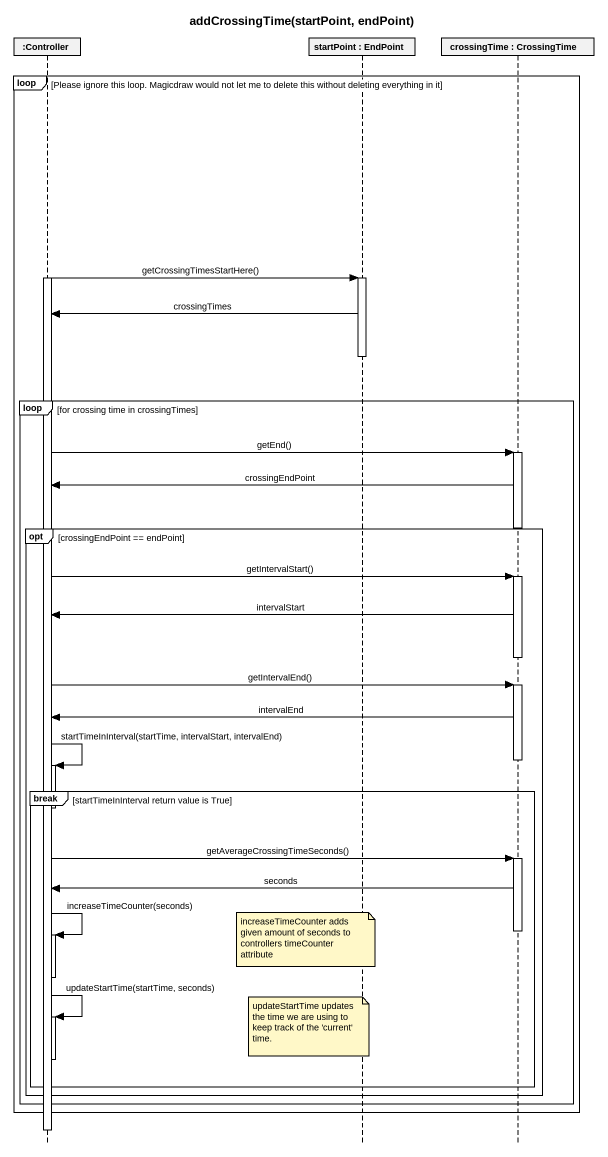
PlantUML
@startuml
title addCrossingTime(startPoint, endPoint)
hide footbox
participant ":Controller" as Controller
participant "startPoint : EndPoint" as startPoint
participant "crossingTime : CrossingTime" as crossingTime

loop Please ignore this loop. Magicdraw would not let me to delete this without deleting everything in it
  activate Controller
  Controller -> startPoint : getCrossingTimesStartHere()
  activate startPoint
  startPoint -> Controller : crossingTimes
  deactivate startPoint
  loop for crossing time in crossingTimes
    Controller -> crossingTime : getEnd()
    activate crossingTime
    crossingTime -> Controller : crossingEndPoint
    deactivate crossingTime
    opt crossingEndPoint == endPoint
      Controller -> crossingTime : getIntervalStart()
      activate crossingTime
      crossingTime -> Controller : intervalStart
      deactivate crossingTime
      Controller -> crossingTime : getIntervalEnd()
      activate crossingTime
      crossingTime -> Controller : intervalEnd
      deactivate crossingTime
      Controller -> Controller : startTimeInInterval(startTime, intervalStart, intervalEnd)
      activate Controller
      break startTimeInInterval return value is True
        deactivate Controller
        Controller -> crossingTime : getAverageCrossingTimeSeconds()
        activate crossingTime
        crossingTime -> Controller : seconds
        deactivate crossingTime
        Controller -> Controller : increaseTimeCounter(seconds)
        activate Controller
        note over startPoint : increaseTimeCounter adds given amount of seconds to controllers timeCounter attribute
        deactivate Controller
        Controller -> Controller : updateStartTime(startTime, seconds)
        activate Controller
        note over startPoint : updateStartTime updates the time we are using to keep track of the 'current' time.
        deactivate Controller
      end
    end
  end
end
deactivate Controller
@enduml
